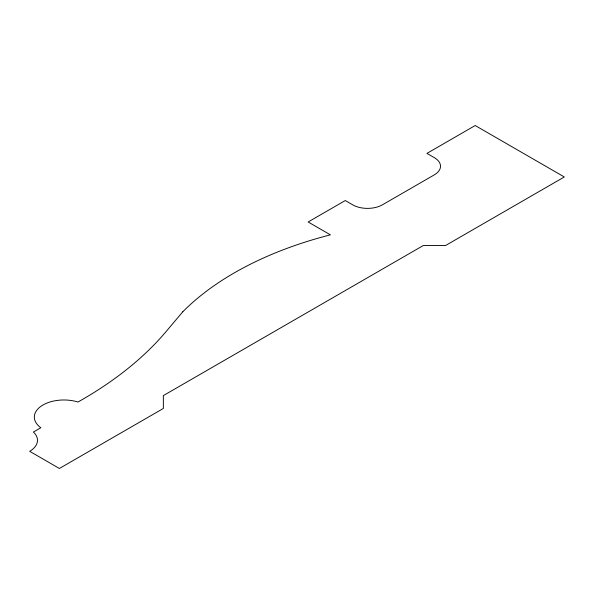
<?xml version="1.0" encoding="UTF-8"?>
<svg xmlns="http://www.w3.org/2000/svg" width="594" height="594" viewBox="0 0 594 594"><rect width="100%" height="100%" fill="white"/><g stroke="black" fill="none" stroke-linecap="round" stroke-linejoin="round"><path stroke-width="0.89" d="M182.774 311.798L167.293 330.13A437.778 252.747 0 0 1 77.963 402.027A29.581 17.078 0 0 0 41.186 406.125A29.581 17.078 0 0 0 40.838 427.747L33.413 432.031A27.294 15.756 0 0 1 29.7 451.321L59.4 468.473L163.35 408.457L163.35 395.597L423.225 245.56L445.5 245.56L564.3 176.967L475.2 125.527L426.938 153.393L434.363 157.677A20.998 12.125 0 0 1 434.363 174.829L382.388 204.833A20.998 12.125 0 0 1 352.688 204.833L345.263 200.549L308.138 221.978L330.413 234.845A318.822 184.073 0 0 0 182.774 311.798"/></g></svg>
